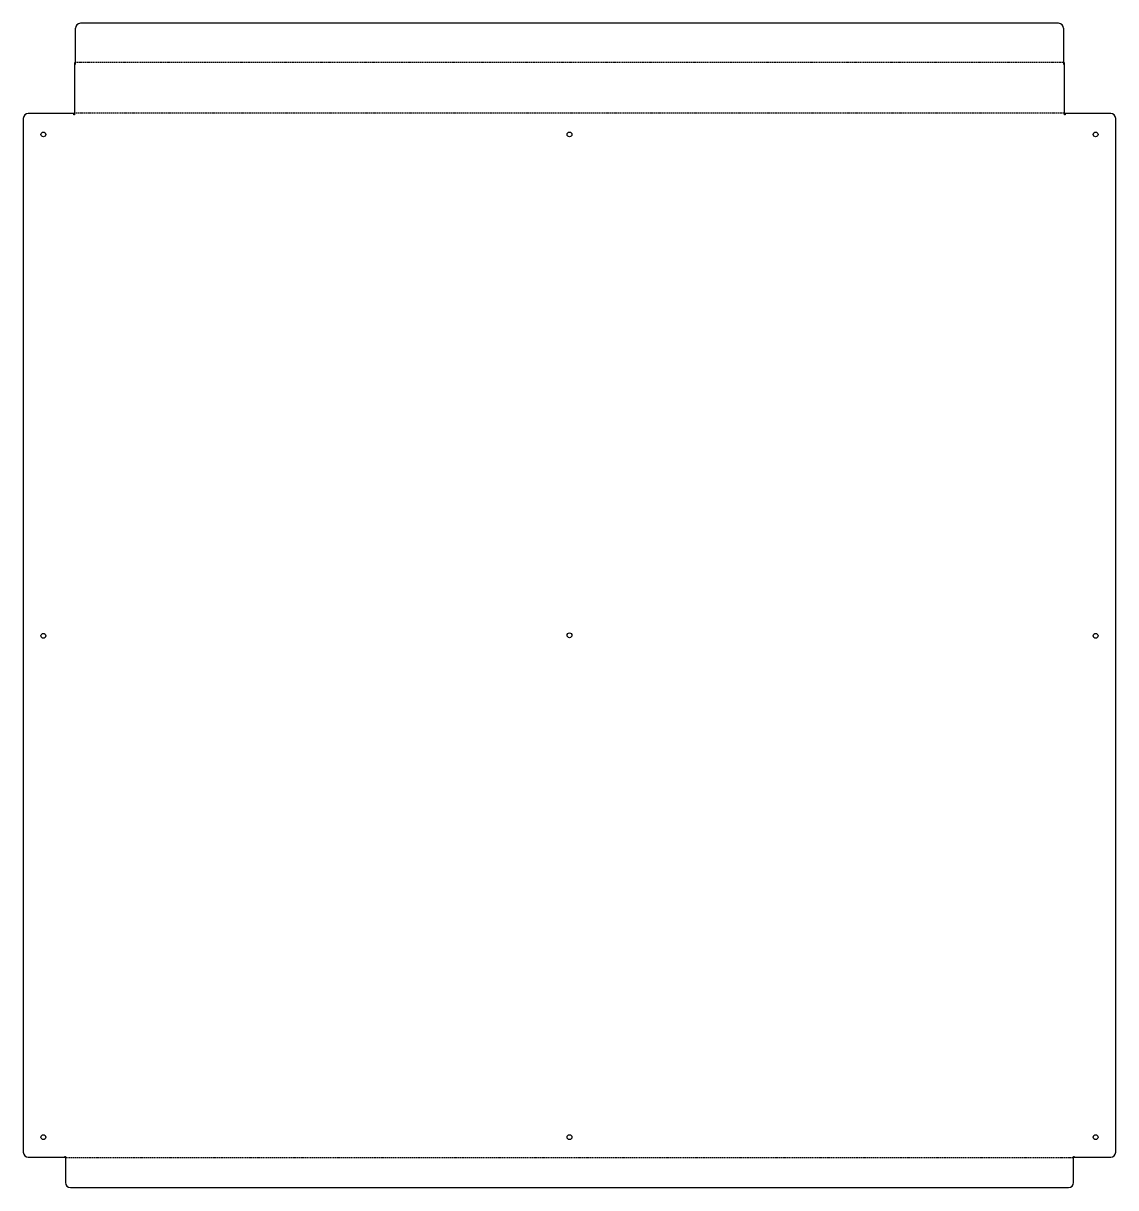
# Model space of a CAD drawing. Header units: millimetres. Extents: x -544 to 544, y -550 to 610.
import ezdxf

# ---------------------------------------------------------------- set-up
doc = ezdxf.new("R2010")
doc.units = ezdxf.units.MM
doc.linetypes.add('HIDDEN', pattern=[1.905, 1.27, -0.635])

msp = doc.modelspace()

# ---------------------------------------------------------------- linework, layer by layer
at = {"color": 7, "linetype": 'Continuous', "lineweight": 25}
for p, q in [((-492, 568.9), (-492, 604.7)), ((487, 609.7), (-487, 609.7)), ((492, 604.7), (492, 568.9)), ((-493, 570.4), (-493, 518.5)), ((-492.5, 570.4), (-493, 570.4)), ((-492.5, 570.4), (-492.5, 568.9)), ((-492.5, 568.9), (-492, 568.9)), ((492, 568.9), (492.5, 568.9)), ((493, 570.4), (492.5, 570.4)), ((492.5, 568.9), (492.5, 570.4)), ((493, 518.5), (493, 570.4)), ((-544, 515), (-544, -515)), ((-493.5, 520), (-539, 520)), ((-493.5, 518.5), (-493.5, 520)), ((-493, 518.5), (-493.5, 518.5)), ((493.5, 518.5), (493, 518.5)), ((493.5, 520), (493.5, 518.5)), ((539, 520), (493.5, 520)), ((544, -515), (544, 515)), ((-539, -520), (-502.5, -520)), ((-502.5, -519.1), (-502, -519.1)), ((-502.5, -520), (-502.5, -519.1)), ((-502, -519.1), (-502, -545.3)), ((502, -519.1), (502.5, -519.1)), ((502, -545.3), (502, -519.1)), ((502.5, -519.1), (502.5, -520)), ((502.5, -520), (539, -520)), ((-497, -550.3), (497, -550.3))]:
    msp.add_line(p, q, dxfattribs=at)
at = {"color": 7, "linetype": 'HIDDEN'}
for p, q in [((492, 570.5), (-492, 570.5)), ((493, 520.2), (-493, 520.2)), ((-502, -520.2), (502, -520.2))]:
    msp.add_line(p, q, dxfattribs=at)
at = {"color": 7, "linetype": 'Continuous', "lineweight": 25}
for centre in [(-524, 499), (0, 499), (524, 499), (-524, -0.5), (0, 0), (524, -0.5), (-524, -500), (0, -500), (524, -500)]:
    msp.add_circle(centre, 2.4, dxfattribs=at)
for centre, start, end in [((-487, 604.7), 90, 180), ((487, 604.7), 0, 90), ((-539, 515), 90, 180), ((539, 515), 0, 90), ((-539, -515), 180, 270), ((539, -515), 270, 360), ((-497, -545.3), 180, 270), ((497, -545.3), 270, 0)]:
    msp.add_arc(centre, 5, start, end, dxfattribs=at)

doc.saveas('drawing.dxf')
